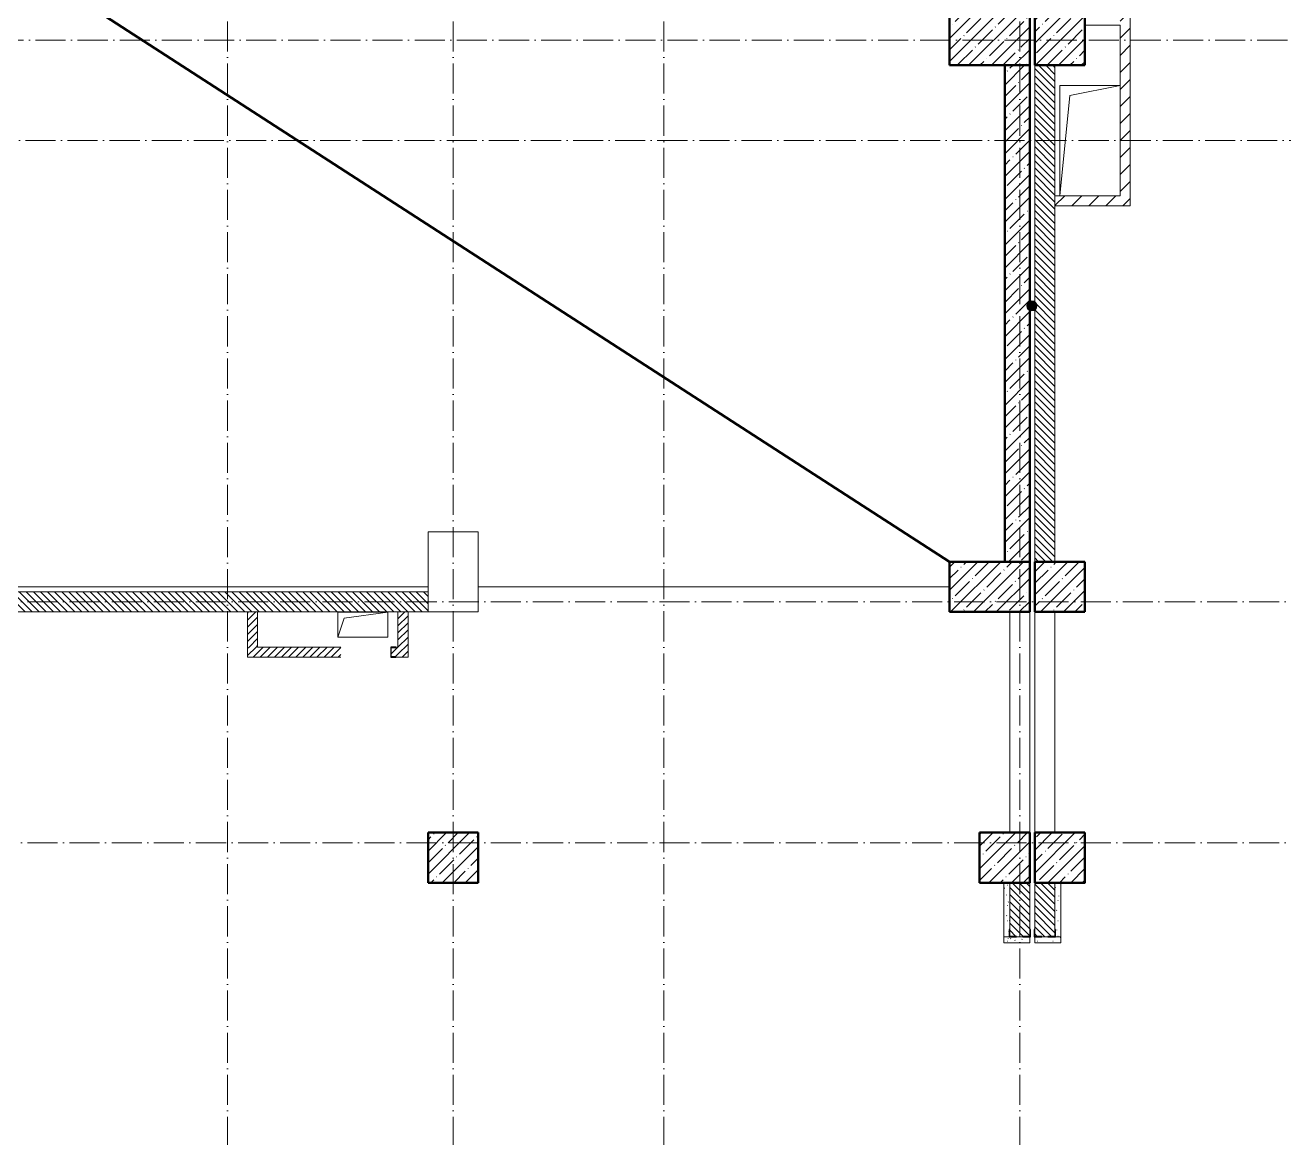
# Model space of a CAD drawing. Header units: millimetres. Extents: x -401725 to 250493, y 305116 to 802890.
# Drawn here: x 207112 to 219662, y 523654 to 534747 of the extents above; entities that cross this region are included whole.
import ezdxf

# ---------------------------------------------------------------- set-up
doc = ezdxf.new("R2010")
doc.units = ezdxf.units.MM
doc.linetypes.add('50_200_ШТРИХ_1Т_ш5_п1_п1_', pattern=[700, 500, -100, 0, -100])
for name, color, linetype, lineweight in [('A-DETL-____-OTLN-1', 7, 'Continuous', 50), ('A-FLOR-____-OTLN', 7, 'Continuous', 9), ('A-GENM-____-MCUT', 7, 'Continuous', 25), ('A-GENM-____-OTLN', 7, 'Continuous', 9), ('A-GENM-____-OTLN-1', 7, 'Continuous', 25), ('A-WALL-____-MCUT', 7, 'Continuous', 13), ('A-WALL-____-MCUT-2', 7, 'Continuous', 50), ('A-WALL-____-PATT-1', 7, 'Continuous', 9), ('A-WALL-FNSH-MCUT-1', 7, 'Continuous', 9), ('G-____-____-TEXT', 7, 'Continuous', 9), ('I-WALL-____-OTLN', 7, 'Continuous', 9), ('S-COLS-____-MCUT', 7, 'Continuous', 50), ('S-COLS-____-OTLN', 7, 'Continuous', 9), ('S-GRID-____-OTLN-1', 7, '50_200_ШТРИХ_1Т_ш5_п1_п1_', 9)]:
    doc.layers.add(name, color=color, linetype=linetype, lineweight=lineweight)
doc.layers.add('A-WALL-____-PATT-2', color=7, linetype='Continuous', lineweight=9, true_color=0x787878)
pattern_1 = [(45, (142429.057, 459015.94), (-35.35534, 35.35534), [])]
pattern_2 = [(45, (142429.06, 459015.94), (-84.85281, 84.85281), [])]
pattern_3 = [(135, (142429.057, 459015.94), (-35.35534, -35.35534), [])]
pattern_4 = [(0, (142429.057, 459015.94), (203.2, 50.8), [3.353, -149.047, 3.353, -149.047, -812.8]), (0, (142429.057, 459015.94), (203.2, 50.8), [-304.8, 3.353, -301.447, 3.353, -149.047, -355.6]), (0, (142429.057, 459015.94), (203.2, 50.8), [-762, 3.353, -98.247, 3.353, -250.647]), (120, (142505.257, 459041.34), (-145.59409, 150.576362), [3.353, -149.047, 3.353, -149.047, -812.8]), (120, (142505.257, 459041.34), (-145.59409, 150.576362), [-304.8, 3.353, -301.447, 3.353, -149.047, -355.6]), (120, (142505.257, 459041.34), (-145.59409, 150.576362), [-762, 3.353, -98.247, 3.353, -250.647]), (240, (142530.657, 459142.94), (-57.60591, -201.376362), [3.353, -149.047, 3.353, -149.047, -812.8]), (240, (142530.657, 459142.94), (-57.60591, -201.376362), [-304.8, 3.353, -301.447, 3.353, -149.047, -355.6]), (240, (142530.657, 459142.94), (-57.60591, -201.376362), [-762, 3.353, -98.247, 3.353, -250.647])]

# ---------------------------------------------------------------- blocks, each defined once
blk = doc.blocks.new('BSC_Колонна _Прямоугольная - 500х800-V83-АР1_План отверстий 3 этажа в осях 1-64_Ю-ЯЯ')
at = {"layer": 'S-COLS-____-OTLN'}
h = blk.add_hatch(dxfattribs=at)
h.set_pattern_fill('FP_91', color=256, style=0, pattern_type=2)
h.set_pattern_definition([(315, (-75581.04, 74300), (114.04925, 114.04925), []), (315, (-75581.04, 74185.95), (114.04925, 114.04925), [201.613, -40.323, 3.353, -36.97])])
h.paths.add_polyline_path([(-250, 400), (-250, -400), (250, -400), (250, 400)], flags=0)
at = {"layer": 'S-COLS-____-MCUT'}
for p, q in [((250, 400), (-250, 400)), ((-250, 400), (-250, -400)), ((250, -400), (250, 400)), ((-250, -400), (250, -400))]:
    blk.add_line(p, q, dxfattribs=at)
blk = doc.blocks.new('BSC_Колонна _Прямоугольная - 500х800-V84-АР1_План отверстий 3 этажа в осях 1-64_Ю-ЯЯ')
at = {"layer": 'S-COLS-____-OTLN'}
h = blk.add_hatch(dxfattribs=at)
h.set_pattern_fill('FP_92', color=256, style=0, pattern_type=2)
h.set_pattern_definition([(315, (-70131.04, 74300), (114.04925, 114.04925), []), (315, (-70131.04, 74185.95), (114.04925, 114.04925), [201.613, -40.323, 3.353, -36.97])])
h.paths.add_polyline_path([(-250, -400), (250, -400), (250, 400), (-250, 400), (-250, 81)], flags=0)
at = {"layer": 'S-COLS-____-MCUT'}
for p, q in [((250, 400), (-250, 400)), ((-250, 400), (-250, -400)), ((250, -400), (250, 400)), ((-250, -400), (250, -400))]:
    blk.add_line(p, q, dxfattribs=at)
blk = doc.blocks.new('BSC_Колонна _Прямоугольная - 500х800-V88-АР1_План отверстий 3 этажа в осях 1-64_Ю-ЯЯ')
at = {"layer": 'S-COLS-____-OTLN'}
for p, q in [((-250, 400), (250, 400)), ((-250, -400), (-250, 400)), ((250, 200), (250, -400)), ((250, -400), (-250, -400))]:
    blk.add_line(p, q, dxfattribs=at)
blk = doc.blocks.new('BSC_Колонна _Прямоугольная - 500х500-V93-АР1_План отверстий 3 этажа в осях 1-64_Ю-ЯЯ')
at = {"layer": 'S-COLS-____-OTLN'}
h = blk.add_hatch(dxfattribs=at)
h.set_pattern_fill('FP_98', color=256, style=0, pattern_type=2)
h.set_pattern_definition([(45, (-75000, -75581.04), (-114.04925, 114.04925), []), (45, (-74885.95, -75581.04), (-114.04925, 114.04925), [201.613, -40.323, 3.353, -36.97])])
h.paths.add_polyline_path([(-250, -250), (250, -250), (250, 250), (-250, 250)], flags=0)
at = {"layer": 'S-COLS-____-MCUT'}
for p, q in [((250, 250), (-250, 250)), ((-250, 250), (-250, -250)), ((250, -250), (250, 250)), ((-250, -250), (250, -250))]:
    blk.add_line(p, q, dxfattribs=at)
blk = doc.blocks.new('BSC_Колонна _Прямоугольная - 500х500-V94-АР1_План отверстий 3 этажа в осях 1-64_Ю-ЯЯ')
at = {"layer": 'S-COLS-____-OTLN'}
h = blk.add_hatch(dxfattribs=at)
h.set_pattern_fill('FP_99', color=256, style=0, pattern_type=2)
h.set_pattern_definition([(45, (-75000, -70131.04), (-114.04925, 114.04925), []), (45, (-74885.95, -70131.04), (-114.04925, 114.04925), [201.613, -40.323, 3.353, -36.97])])
h.paths.add_polyline_path([(-250, -250), (250, -250), (250, 250), (-250, 250), (-250, 8)], flags=0)
at = {"layer": 'S-COLS-____-MCUT'}
for p, q in [((250, 250), (-250, 250)), ((-250, 250), (-250, -250)), ((250, -250), (250, 250)), ((-250, -250), (250, -250))]:
    blk.add_line(p, q, dxfattribs=at)
blk = doc.blocks.new('BSC_Колонна _Прямоугольная - 500х500-V143-АР1_План отверстий 3 этажа в осях 1-64_Ю-ЯЯ')
at = {"layer": 'S-COLS-____-OTLN'}
h = blk.add_hatch(dxfattribs=at)
h.set_pattern_fill('FP_148', color=256, style=0, pattern_type=2)
h.set_pattern_definition([(45, (-75000, -67431.04), (-114.04925, 114.04925), []), (45, (-74885.95, -67431.04), (-114.04925, 114.04925), [201.613, -40.323, 3.353, -36.97])])
h.paths.add_polyline_path([(-250, -250), (250, -250), (250, 250), (-250, 250)], flags=0)
at = {"layer": 'S-COLS-____-MCUT'}
for p, q in [((250, 250), (-250, 250)), ((-250, 250), (-250, -250)), ((250, -250), (250, 250)), ((-250, -250), (250, -250))]:
    blk.add_line(p, q, dxfattribs=at)
blk = doc.blocks.new('BSC_Колонна _Прямоугольная - 500х500-V144-АР1_План отверстий 3 этажа в осях 1-64_Ю-ЯЯ')
at = {"layer": 'S-COLS-____-OTLN'}
h = blk.add_hatch(dxfattribs=at)
h.set_pattern_fill('FP_149', color=256, style=0, pattern_type=2)
h.set_pattern_definition([(45, (-74450, -67431.04), (-114.04925, 114.04925), []), (45, (-74335.95, -67431.04), (-114.04925, 114.04925), [201.613, -40.323, 3.353, -36.97])])
h.paths.add_polyline_path([(-250, -250), (250, -250), (250, 250), (-250, 250)], flags=0)
at = {"layer": 'S-COLS-____-MCUT'}
for p, q in [((250, 250), (-250, 250)), ((-250, 250), (-250, -250)), ((250, -250), (250, 250)), ((-250, -250), (250, -250))]:
    blk.add_line(p, q, dxfattribs=at)
blk = doc.blocks.new('BSC_Колонна _Прямоугольная - 500х500-V145-АР1_План отверстий 3 этажа в осях 1-64_Ю-ЯЯ')
at = {"layer": 'S-COLS-____-OTLN'}
h = blk.add_hatch(dxfattribs=at)
h.set_pattern_fill('FP_150', color=256, style=0, pattern_type=2)
h.set_pattern_definition([(45, (-68950, -67431.04), (-114.04925, 114.04925), []), (45, (-68835.95, -67431.04), (-114.04925, 114.04925), [201.613, -40.323, 3.353, -36.97])])
h.paths.add_polyline_path([(-250, -250), (250, -250), (250, 250), (-250, 250)], flags=0)
at = {"layer": 'S-COLS-____-MCUT'}
for p, q in [((250, 250), (-250, 250)), ((-250, 250), (-250, -250)), ((250, -250), (250, 250)), ((-250, -250), (250, -250))]:
    blk.add_line(p, q, dxfattribs=at)
blk = doc.blocks.new('Фахверк_СКБ_Уголок - 200_3550-28267367-АР1_План отверстий 3 этажа в осях 1-64_Ю-ЯЯ')
at = {"layer": 'A-GENM-____-MCUT'}
for p, q in [((200, 156), (125, 156)), ((125, 156), (125, 81)), ((131, 81), (131, 150)), ((131, 150), (200, 150)), ((200, 150), (200, 156)), ((125, 81), (131, 81)), ((131, 19), (125, 19)), ((125, 19), (125, -56)), ((131, -50), (131, 19)), ((125, -56), (200, -56)), ((200, -50), (131, -50)), ((200, -56), (200, -50))]:
    blk.add_line(p, q, dxfattribs=at)
blk = doc.blocks.new('АР_Перемычка - АР_Перемычка-28734073-АР1_План отверстий 3 этажа в осях 1-64_Ю-ЯЯ')
at = {"layer": 'A-GENM-____-OTLN'}
blk.add_line((0, -100), (9, -100), dxfattribs=at)
blk = doc.blocks.new('154_Фахверк_СКБ_Швеллер - Тип_100_3960_зеркало-29769493-АР1_План отверстий 3 этажа в осях 1-64_Ю-ЯЯ')
at = {"layer": 'A-GENM-____-MCUT'}
for p, q in [((175, 50), (125, 50)), ((125, 50), (125, -50)), ((128, 47), (175, 47)), ((128, -47), (128, 47)), ((175, 47), (175, 50)), ((125, -50), (175, -50)), ((175, -47), (128, -47)), ((175, -50), (175, -47))]:
    blk.add_line(p, q, dxfattribs=at)
blk = doc.blocks.new('AR_Отверстие прямоугольное _в плите_ - AR_Отверстие прямоугольное _в плите_-30459257-АР1_План отверстий 3 этажа в осях 1-64_Ю-ЯЯ')
at = {"layer": 'A-GENM-____-OTLN'}
for p, q in [((250, 125), (-250, 125)), ((-250, 125), (-250, -125)), ((-250, -125), (-188, 63)), ((-188, 63), (250, 125)), ((250, -125), (250, 125)), ((-250, -125), (250, -125))]:
    blk.add_line(p, q, dxfattribs=at)
blk = doc.blocks.new('AR_Отверстие прямоугольное _в плите_ - AR_Отверстие прямоугольное _в плите_-V200-АР1_План отверстий 3 этажа в осях 1-64_Ю-ЯЯ')
at = {"layer": 'A-GENM-____-OTLN'}
for p, q in [((300, 550), (-300, 550)), ((-300, 550), (-300, -550)), ((-200, 450), (300, 550)), ((-300, -550), (-200, 450))]:
    blk.add_line(p, q, dxfattribs=at)
blk = doc.blocks.new('АР_Перемычка - АР_Перемычка-35279778-АР1_План отверстий 3 этажа в осях 1-64_Ю-ЯЯ')
at = {"layer": 'A-GENM-____-OTLN'}
blk.add_line((0, -100), (9, -100), dxfattribs=at)

msp = doc.modelspace()

# ---------------------------------------------------------------- hatches: boundary and pattern name
at = {"layer": 'A-WALL-____-PATT-1'}
h = msp.add_hatch(dxfattribs=at)
h.set_pattern_fill('FP_7', color=256, style=0, pattern_type=2)
h.set_pattern_definition(pattern_2)
h.paths.add_polyline_path([(218129.0567, 532946.983), (218129.0567, 534846.983), (218029.0567, 534846.983), (218029.0567, 532946.983)], flags=0)
h = msp.add_hatch(dxfattribs=at)
h.set_pattern_fill('FP_12', color=256, style=0, pattern_type=2)
h.set_pattern_definition([(45, (142429.06, 459015.94), (-114.04925, 114.04925), []), (45, (142543.1, 459015.94), (-114.04925, 114.04925), [201.612, -40.322, 3.353, -36.97])])
h.paths.add_polyline_path([(217129.0567, 529396.983), (217129.0567, 534346.983), (216879.0567, 534346.983), (216879.0567, 529396.983)], flags=0)
h = msp.add_hatch(dxfattribs=at)
h.set_pattern_fill('FP_9', color=256, style=0, pattern_type=2)
h.set_pattern_definition(pattern_3)
h.paths.add_polyline_path([(217379.0567, 529396.983), (217379.0567, 534346.983), (217179.0567, 534346.983), (217179.0567, 529396.983)], flags=0)
h = msp.add_hatch(dxfattribs=at)
h.set_pattern_fill('FP_7', color=256, style=0, pattern_type=2)
h.set_pattern_definition(pattern_2)
h.paths.add_polyline_path([(218029.0567, 532946.983), (218029.0567, 533046.983), (217379.0567, 533046.983), (217379.0567, 532946.983)], flags=0)
h = msp.add_hatch(dxfattribs=at)
h.set_pattern_fill('FP_9', color=256, style=0, pattern_type=2)
h.set_pattern_definition(pattern_3)
h.paths.add_polyline_path([(211129.0567, 528896.983), (211129.0567, 529096.983), (205679.0567, 529096.983), (205679.0567, 528896.983), (209578.6737, 528896.983)], flags=0)
h = msp.add_hatch(dxfattribs=at)
h.set_pattern_fill('FP_8', color=256, style=0, pattern_type=2)
h.set_pattern_definition(pattern_1)
h.paths.add_polyline_path([(209429.0567, 528546.983), (209429.0567, 528896.983), (209329.0567, 528896.983), (209329.0567, 528546.983)], flags=0)
h = msp.add_hatch(dxfattribs=at)
h.set_pattern_fill('FP_8', color=256, style=0, pattern_type=2)
h.set_pattern_definition(pattern_1)
h.paths.add_polyline_path([(210929.0567, 528446.983), (210929.0567, 528896.983), (210829.0567, 528896.983), (210829.0567, 528446.983)], flags=0)
h = msp.add_hatch(dxfattribs=at)
h.set_pattern_fill('FP_8', color=256, style=0, pattern_type=2)
h.set_pattern_definition(pattern_1)
h.paths.add_polyline_path([(210809.0567, 528446.983), (210829.0567, 528446.983), (210829.0567, 528546.983), (210809.0567, 528546.983), (210809.0567, 528543.983), (210762.0567, 528543.983), (210762.0567, 528449.983), (210809.0567, 528449.983), (210809.0567, 528448.4115)], flags=0)
h.paths.add_polyline_path([(210259.0567, 528446.983), (210259.0567, 528546.983), (209329.0567, 528546.983), (209329.0567, 528446.983), (209578.6737, 528446.983)], flags=0)
h = msp.add_hatch(dxfattribs=at)
h.set_pattern_fill('FP_9', color=256, style=0, pattern_type=2)
h.set_pattern_definition(pattern_3)
h.paths.add_polyline_path([(217129.0567, 522196.983), (217129.0567, 523430.983), (217060.0567, 523430.983), (217060.0567, 523436.983), (216998.0567, 523436.983), (216998.0567, 523430.983), (216929.0567, 523430.983), (216929.0567, 522196.983)], flags=0)
h.paths.add_polyline_path([(217060.0567, 525656.983), (217060.0567, 525662.983), (217129.0567, 525662.983), (217129.0567, 526196.983), (216929.0567, 526196.983), (216929.0567, 525662.983), (216998.0567, 525662.983), (216998.0567, 525656.983)], flags=0)
h = msp.add_hatch(dxfattribs=at)
h.set_pattern_fill('FP_9', color=256, style=0, pattern_type=2)
h.set_pattern_definition(pattern_3)
h.paths.add_polyline_path([(217379.0567, 522396.983), (217379.0567, 523430.983), (217310.0567, 523430.983), (217310.0567, 523436.983), (217248.0567, 523436.983), (217248.0567, 523430.983), (217179.0567, 523430.983), (217179.0567, 522396.983)], flags=0)
h.paths.add_polyline_path([(217310.0567, 525656.983), (217310.0567, 525662.983), (217379.0567, 525662.983), (217379.0567, 526196.983), (217179.0567, 526196.983), (217179.0567, 525662.983), (217248.0567, 525662.983), (217248.0567, 525656.983)], flags=0)
at = {"layer": 'A-WALL-____-PATT-2'}
h = msp.add_hatch(dxfattribs=at)
h.set_pattern_fill('FP_156', color=256, style=0, pattern_type=2)
h.set_pattern_definition(pattern_4)
h.paths.add_polyline_path([(216929.0567, 522196.983), (216929.0567, 523361.983), (216923.0567, 523361.983), (216923.0567, 523436.983), (216869.0567, 523436.983), (216869.0567, 522196.983)], flags=0)
h.paths.add_polyline_path([(216923.0567, 525656.983), (216923.0567, 525731.983), (216929.0567, 525731.983), (216929.0567, 526196.983), (216869.0567, 526196.983), (216869.0567, 525656.983)], flags=0)
h = msp.add_hatch(dxfattribs=at)
h.set_pattern_fill('FP_156', color=256, style=0, pattern_type=2)
h.set_pattern_definition(pattern_4)
h.paths.add_polyline_path([(217439.0567, 522396.983), (217439.0567, 523436.983), (217385.0567, 523436.983), (217385.0567, 523361.983), (217379.0567, 523361.983), (217379.0567, 522396.983)], flags=0)
h.paths.add_polyline_path([(217439.0567, 525656.983), (217439.0567, 526196.983), (217379.0567, 526196.983), (217379.0567, 525731.983), (217385.0567, 525731.983), (217385.0567, 525656.983)], flags=0)
h = msp.add_hatch(dxfattribs=at)
h.set_pattern_fill('FP_156', color=256, style=0, pattern_type=2)
h.set_pattern_definition(pattern_4)
h.paths.add_polyline_path([(216929.0567, 525596.983), (217129.0567, 525596.983), (217129.0567, 525656.983), (216869.0567, 525656.983), (216869.0567, 525596.983), (216923.0567, 525596.983)], flags=0)
h = msp.add_hatch(dxfattribs=at)
h.set_pattern_fill('FP_156', color=256, style=0, pattern_type=2)
h.set_pattern_definition(pattern_4)
h.paths.add_polyline_path([(217385.0567, 525596.983), (217439.0567, 525596.983), (217439.0567, 525656.983), (217179.0567, 525656.983), (217179.0567, 525596.983), (217379.0567, 525596.983)], flags=0)
at = {"layer": 'G-____-____-TEXT'}
h = msp.add_hatch(color=256, dxfattribs=at)
edge = h.paths.add_edge_path(flags=0)
edge.add_arc((217149.567, 531948.2818), 50, 0, 360)

# ---------------------------------------------------------------- linework, layer by layer
at = {"layer": 'A-DETL-____-OTLN-1'}
msp.add_line((193429.0567, 544196.983), (216329.0567, 529396.983), dxfattribs=at)
at = {"layer": 'A-FLOR-____-OTLN'}
for p, q in [((217429.0567, 534146.983), (218029.0567, 534146.983)), ((217429.0567, 533046.983), (217429.0567, 534146.983)), ((211129.0567, 529146.983), (205679.0567, 529146.983)), ((216329.0567, 529146.983), (211629.0567, 529146.983)), ((210229.0567, 528896.6355), (210729.0567, 528896.6355)), ((210229.0567, 528646.6355), (210229.0567, 528896.6355)), ((210729.0567, 528896.6355), (210729.0567, 528646.6355)), ((210729.0567, 528646.6355), (210229.0567, 528646.6355))]:
    msp.add_line(p, q, dxfattribs=at)
at = {"layer": 'A-WALL-____-MCUT'}
for p, q in [((217179.0567, 534346.983), (217179.0567, 529396.983)), ((217379.0567, 529396.983), (217379.0567, 534346.983)), ((211129.0567, 529096.983), (205679.0567, 529096.983)), ((211129.0567, 528896.983), (211129.0567, 529096.983)), ((205679.0567, 528896.983), (211129.0567, 528896.983)), ((216929.0567, 526196.983), (216929.0567, 525731.983)), ((217129.0567, 525731.983), (217129.0567, 526196.983)), ((217179.0567, 526196.983), (217179.0567, 525731.983)), ((217379.0567, 526196.983), (217379.0567, 526196.983)), ((217379.0567, 526196.983), (217379.0567, 525731.983)), ((216998.0567, 525656.983), (217060.0567, 525656.983)), ((217248.0567, 525656.983), (217310.0567, 525656.983))]:
    msp.add_line(p, q, dxfattribs=at)
at = {"layer": 'A-WALL-____-MCUT-2'}
for p, q in [((216879.0567, 534346.983), (216879.0567, 529396.983)), ((217129.0567, 529396.983), (217129.0567, 534346.983))]:
    msp.add_line(p, q, dxfattribs=at)
at = {"layer": 'A-WALL-FNSH-MCUT-1'}
for p, q in [((218129.0567, 532946.983), (218129.0567, 534846.983)), ((217679.0567, 534746.983), (218029.0567, 534746.983)), ((218029.0567, 534746.983), (218029.0567, 533046.983)), ((218029.0567, 533046.983), (217379.0567, 533046.983)), ((217379.0567, 532946.983), (218129.0567, 532946.983)), ((209329.0567, 528896.983), (209329.0567, 528446.983)), ((209429.0567, 528546.983), (209429.0567, 528896.983)), ((210829.0567, 528896.983), (210829.0567, 528546.983)), ((210929.0567, 528446.983), (210929.0567, 528896.983)), ((210259.0567, 528546.983), (209429.0567, 528546.983)), ((210829.0567, 528546.983), (210809.0567, 528546.983)), ((209329.0567, 528446.983), (210259.0567, 528446.983)), ((210809.0567, 528446.983), (210929.0567, 528446.983)), ((216869.0567, 526196.983), (216869.0567, 525596.983)), ((217439.0567, 525656.983), (217439.0567, 526196.983)), ((216869.0567, 525656.983), (216923.0567, 525656.983)), ((217129.0567, 525596.983), (217129.0567, 525656.983)), ((217179.0567, 525656.983), (217179.0567, 525596.983)), ((217310.0567, 525656.983), (217248.0567, 525656.983)), ((217385.0567, 525656.983), (217439.0567, 525656.983)), ((217439.0567, 525656.983), (217385.0567, 525656.983)), ((217439.0567, 525596.983), (217439.0567, 525656.983)), ((216869.0567, 525596.983), (217129.0567, 525596.983)), ((217179.0567, 525596.983), (217439.0567, 525596.983))]:
    msp.add_line(p, q, dxfattribs=at)
at = {"layer": 'G-____-____-TEXT'}
msp.add_circle((217149.567, 531948.2818), 50, dxfattribs=at)
at = {"layer": 'I-WALL-____-OTLN'}
for p, q in [((216929.0567, 526696.983), (216929.0567, 528896.983)), ((217129.0567, 528896.983), (217129.0567, 526696.983)), ((217179.0567, 526696.983), (217179.0567, 528896.983)), ((217379.0567, 528896.983), (217379.0567, 526696.983))]:
    msp.add_line(p, q, dxfattribs=at)
at = {"layer": 'S-GRID-____-OTLN-1', "color": 251, "ltscale": 0.6, "true_color": 0x636466}
for p, q in [((209129.0567, 549908.7924), (209129.0567, 511907.5288)), ((211379.0567, 549908.7924), (211379.0567, 511907.5288)), ((213479.0567, 549908.7924), (213479.0567, 498996.983)), ((217029.0567, 549908.7924), (217029.0567, 499287.1661)), ((191671.0744, 534596.983), (246503.4633, 534596.983)), ((176866.5027, 533596.983), (246503.4633, 533596.983)), ((246503.4633, 528996.983), (191671.0744, 528996.983)), ((246503.4633, 526596.983), (137760.2865, 526596.983))]:
    msp.add_line(p, q, dxfattribs=at)

# ---------------------------------------------------------------- block references
at = {"layer": 'A-GENM-____-OTLN'}
for name, p in [('AR_Отверстие прямоугольное _в плите_ - AR_Отверстие прямоугольное _в плите_-V200-АР1_План отверстий 3 этажа в осях 1-64_Ю-ЯЯ', (217729.0567, 533596.983)), ('AR_Отверстие прямоугольное _в плите_ - AR_Отверстие прямоугольное _в плите_-30459257-АР1_План отверстий 3 этажа в осях 1-64_Ю-ЯЯ', (210479.0567, 528771.6355)), ('АР_Перемычка - АР_Перемычка-35279778-АР1_План отверстий 3 этажа в осях 1-64_Ю-ЯЯ', (217679.0567, 526296.983))]:
    msp.add_blockref(name, p, dxfattribs=at)
at = {"layer": 'A-GENM-____-OTLN', "rotation": 89.9999999999999}
for p in [(217029.0567, 526696.983), (217279.0567, 526696.983)]:
    msp.add_blockref('АР_Перемычка - АР_Перемычка-28734073-АР1_План отверстий 3 этажа в осях 1-64_Ю-ЯЯ', p, dxfattribs=at)
at = {"layer": 'A-GENM-____-OTLN-1'}
msp.add_blockref('154_Фахверк_СКБ_Швеллер - Тип_100_3960_зеркало-29769493-АР1_План отверстий 3 этажа в осях 1-64_Ю-ЯЯ', (210634.0567, 528496.983), dxfattribs=at)
for p, rotation in [((217079.0567, 525531.983), 89.99999999999986), ((217329.0567, 525531.983), 90)]:
    msp.add_blockref('Фахверк_СКБ_Уголок - 200_3550-28267367-АР1_План отверстий 3 этажа в осях 1-64_Ю-ЯЯ', p, dxfattribs=dict(at, rotation=rotation))
at = {"layer": 'S-COLS-____-OTLN'}
for name, p, rotation in [('BSC_Колонна _Прямоугольная - 500х800-V83-АР1_План отверстий 3 этажа в осях 1-64_Ю-ЯЯ', (216729.0567, 534596.983), 89.9999999999999), ('BSC_Колонна _Прямоугольная - 500х800-V88-АР1_План отверстий 3 этажа в осях 1-64_Ю-ЯЯ', (211379.0567, 529296.983), 180), ('BSC_Колонна _Прямоугольная - 500х800-V84-АР1_План отверстий 3 этажа в осях 1-64_Ю-ЯЯ', (216729.0567, 529146.983), 89.9999999999999)]:
    msp.add_blockref(name, p, dxfattribs=dict(at, rotation=rotation))
for name, p in [('BSC_Колонна _Прямоугольная - 500х500-V93-АР1_План отверстий 3 этажа в осях 1-64_Ю-ЯЯ', (217429.0567, 534596.983)), ('BSC_Колонна _Прямоугольная - 500х500-V94-АР1_План отверстий 3 этажа в осях 1-64_Ю-ЯЯ', (217429.0567, 529146.983)), ('BSC_Колонна _Прямоугольная - 500х500-V145-АР1_План отверстий 3 этажа в осях 1-64_Ю-ЯЯ', (211379.0567, 526446.983)), ('BSC_Колонна _Прямоугольная - 500х500-V144-АР1_План отверстий 3 этажа в осях 1-64_Ю-ЯЯ', (216879.0567, 526446.983)), ('BSC_Колонна _Прямоугольная - 500х500-V143-АР1_План отверстий 3 этажа в осях 1-64_Ю-ЯЯ', (217429.0567, 526446.983))]:
    msp.add_blockref(name, p, dxfattribs=at)

doc.saveas('drawing.dxf')
